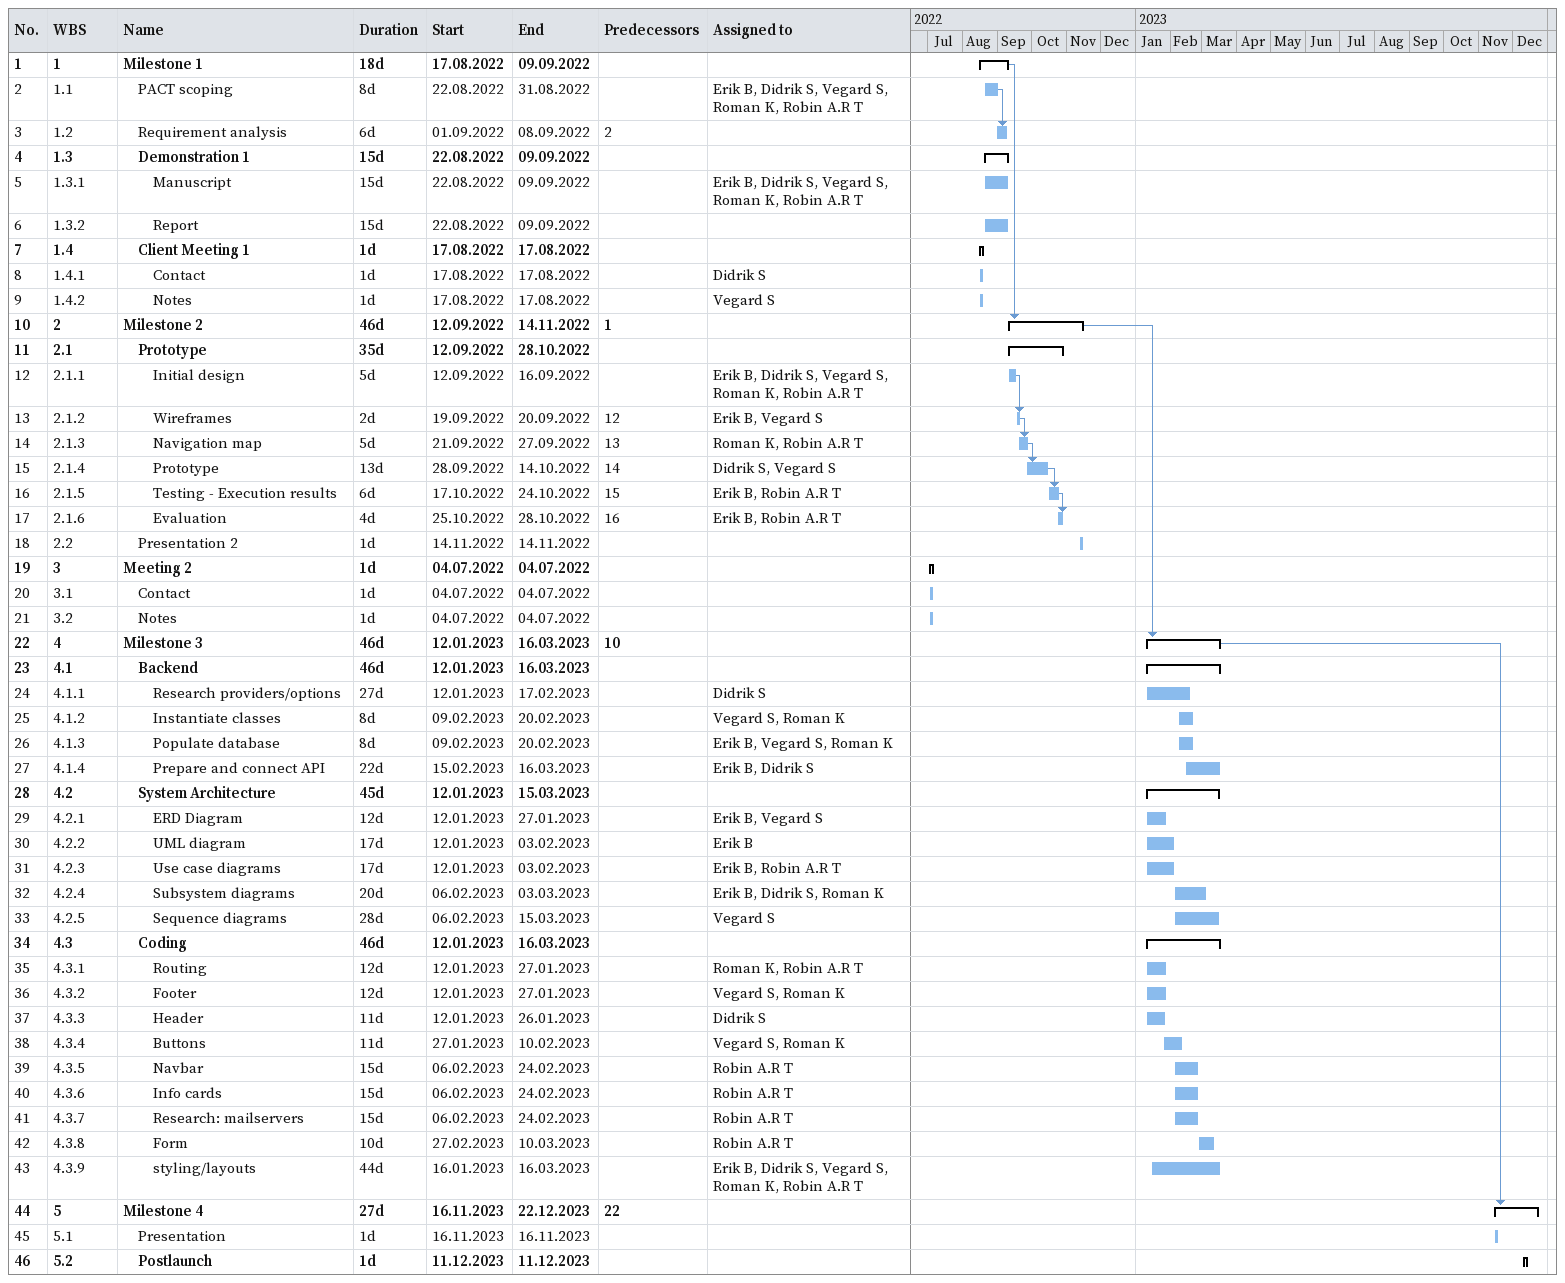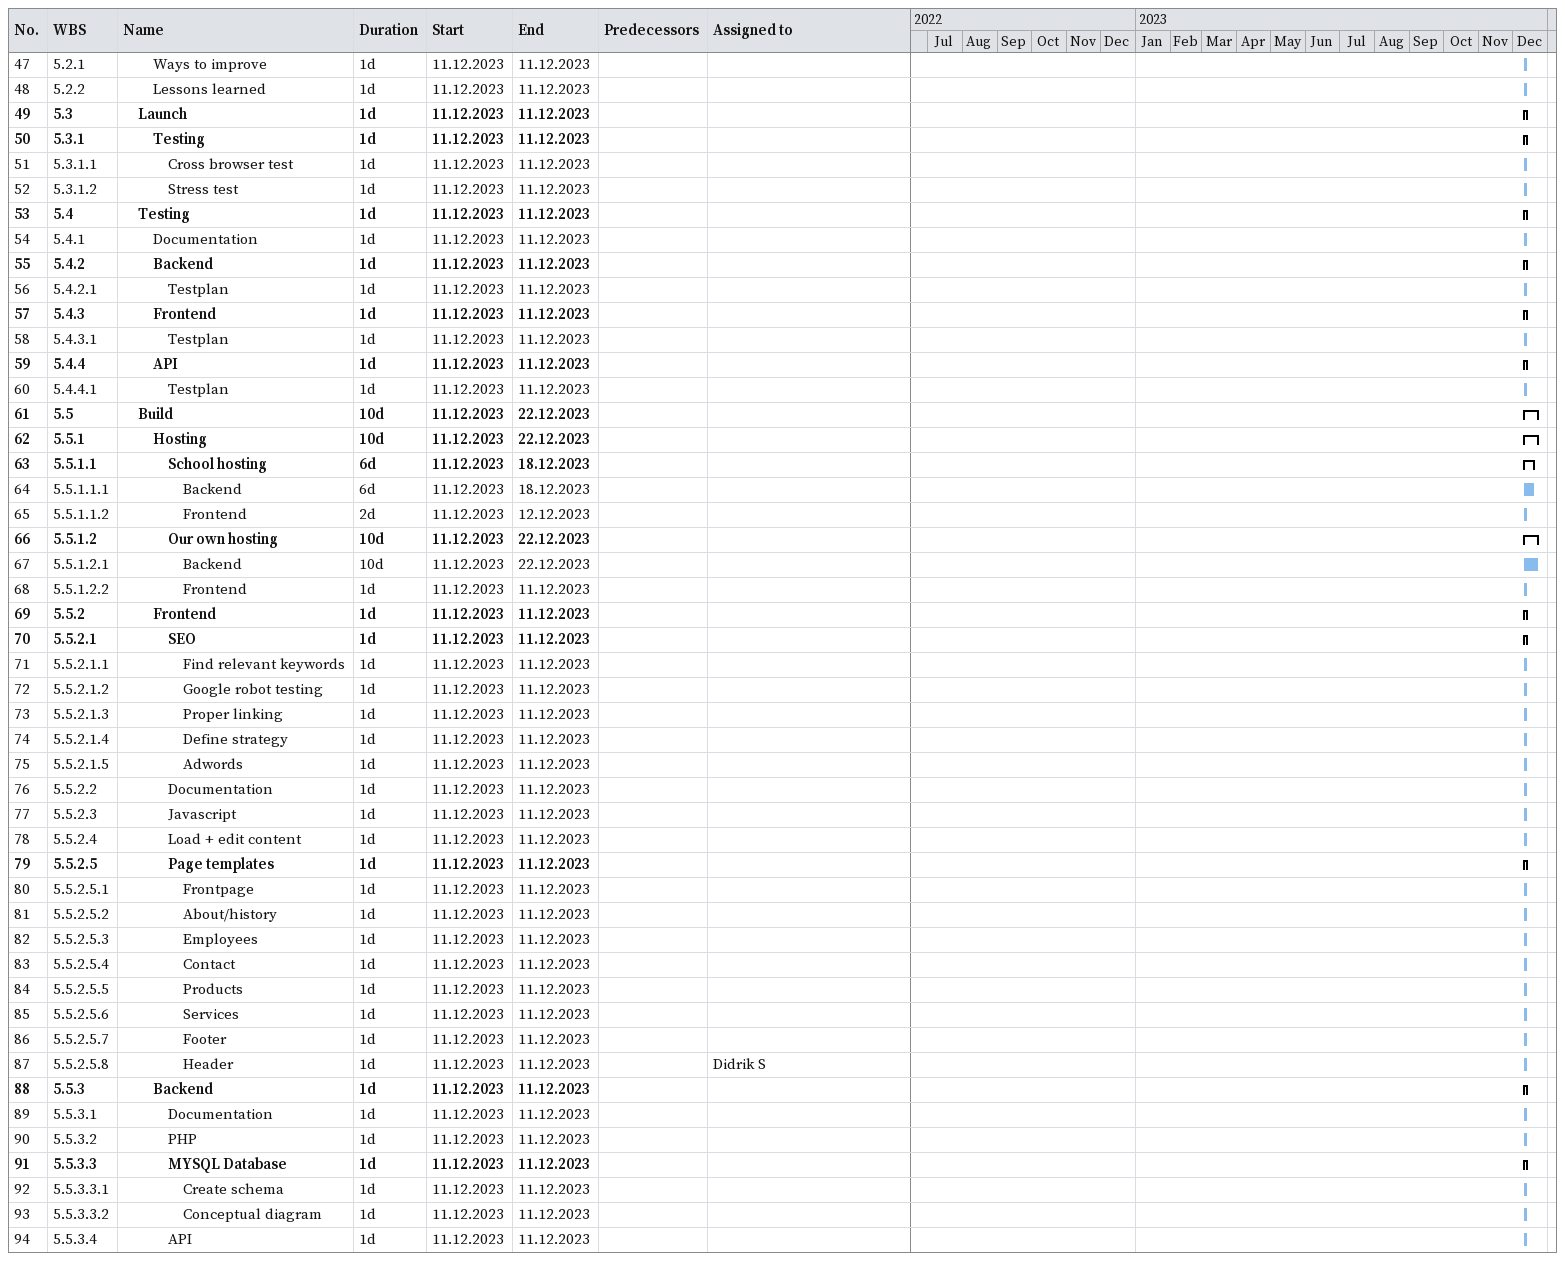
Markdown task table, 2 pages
| ID | WBS | Task | Duration | Start | Finish | Predecessors | Resources |
|---|---|---|---|---|---|---|---|
| 1 | 1 | **Milestone 1** | 18d | 2022-08-17 | 2022-09-09 |  |  |
| 2 | 1.1 | PACT scoping | 8d | 2022-08-22 | 2022-08-31 |  | Erik B, Didrik S, Vegard S, Roman K, Robin A.R T |
| 3 | 1.2 | Requirement analysis | 6d | 2022-09-01 | 2022-09-08 | 2 |  |
| 4 | 1.3 | **Demonstration 1** | 15d | 2022-08-22 | 2022-09-09 |  |  |
| 5 | 1.3.1 | Manuscript | 15d | 2022-08-22 | 2022-09-09 |  | Erik B, Didrik S, Vegard S, Roman K, Robin A.R T |
| 6 | 1.3.2 | Report | 15d | 2022-08-22 | 2022-09-09 |  |  |
| 7 | 1.4 | **Client Meeting 1** | 1d | 2022-08-17 | 2022-08-17 |  |  |
| 8 | 1.4.1 | Contact | 1d | 2022-08-17 | 2022-08-17 |  | Didrik S |
| 9 | 1.4.2 | Notes | 1d | 2022-08-17 | 2022-08-17 |  | Vegard S |
| 10 | 2 | **Milestone 2** | 46d | 2022-09-12 | 2022-11-14 | 1 |  |
| 11 | 2.1 | **Prototype** | 35d | 2022-09-12 | 2022-10-28 |  |  |
| 12 | 2.1.1 | Initial design | 5d | 2022-09-12 | 2022-09-16 |  | Erik B, Didrik S, Vegard S, Roman K, Robin A.R T |
| 13 | 2.1.2 | Wireframes | 2d | 2022-09-19 | 2022-09-20 | 12 | Erik B, Vegard S |
| 14 | 2.1.3 | Navigation map | 5d | 2022-09-21 | 2022-09-27 | 13 | Roman K, Robin A.R T |
| 15 | 2.1.4 | Prototype | 13d | 2022-09-28 | 2022-10-14 | 14 | Didrik S, Vegard S |
| 16 | 2.1.5 | Testing - Execution results | 6d | 2022-10-17 | 2022-10-24 | 15 | Erik B, Robin A.R T |
| 17 | 2.1.6 | Evaluation | 4d | 2022-10-25 | 2022-10-28 | 16 | Erik B, Robin A.R T |
| 18 | 2.2 | Presentation 2 | 1d | 2022-11-14 | 2022-11-14 |  |  |
| 19 | 3 | **Meeting 2** | 1d | 2022-07-04 | 2022-07-04 |  |  |
| 20 | 3.1 | Contact | 1d | 2022-07-04 | 2022-07-04 |  |  |
| 21 | 3.2 | Notes | 1d | 2022-07-04 | 2022-07-04 |  |  |
| 22 | 4 | **Milestone 3** | 46d | 2023-01-12 | 2023-03-16 | 10 |  |
| 23 | 4.1 | **Backend** | 46d | 2023-01-12 | 2023-03-16 |  |  |
| 24 | 4.1.1 | Research providers/options | 27d | 2023-01-12 | 2023-02-17 |  | Didrik S |
| 25 | 4.1.2 | Instantiate classes | 8d | 2023-02-09 | 2023-02-20 |  | Vegard S, Roman K |
| 26 | 4.1.3 | Populate database | 8d | 2023-02-09 | 2023-02-20 |  | Erik B, Vegard S, Roman K |
| 27 | 4.1.4 | Prepare and connect API | 22d | 2023-02-15 | 2023-03-16 |  | Erik B, Didrik S |
| 28 | 4.2 | **System Architecture** | 45d | 2023-01-12 | 2023-03-15 |  |  |
| 29 | 4.2.1 | ERD Diagram | 12d | 2023-01-12 | 2023-01-27 |  | Erik B, Vegard S |
| 30 | 4.2.2 | UML diagram | 17d | 2023-01-12 | 2023-02-03 |  | Erik B |
| 31 | 4.2.3 | Use case diagrams | 17d | 2023-01-12 | 2023-02-03 |  | Erik B, Robin A.R T |
| 32 | 4.2.4 | Subsystem diagrams | 20d | 2023-02-06 | 2023-03-03 |  | Erik B, Didrik S, Roman K |
| 33 | 4.2.5 | Sequence diagrams | 28d | 2023-02-06 | 2023-03-15 |  | Vegard S |
| 34 | 4.3 | **Coding** | 46d | 2023-01-12 | 2023-03-16 |  |  |
| 35 | 4.3.1 | Routing | 12d | 2023-01-12 | 2023-01-27 |  | Roman K, Robin A.R T |
| 36 | 4.3.2 | Footer | 12d | 2023-01-12 | 2023-01-27 |  | Vegard S, Roman K |
| 37 | 4.3.3 | Header | 11d | 2023-01-12 | 2023-01-26 |  | Didrik S |
| 38 | 4.3.4 | Buttons | 11d | 2023-01-27 | 2023-02-10 |  | Vegard S, Roman K |
| 39 | 4.3.5 | Navbar | 15d | 2023-02-06 | 2023-02-24 |  | Robin A.R T |
| 40 | 4.3.6 | Info cards | 15d | 2023-02-06 | 2023-02-24 |  | Robin A.R T |
| 41 | 4.3.7 | Research: mailservers | 15d | 2023-02-06 | 2023-02-24 |  | Robin A.R T |
| 42 | 4.3.8 | Form | 10d | 2023-02-27 | 2023-03-10 |  | Robin A.R T |
| 43 | 4.3.9 | styling/layouts | 44d | 2023-01-16 | 2023-03-16 |  | Erik B, Didrik S, Vegard S, Roman K, Robin A.R T |
| 44 | 5 | **Milestone 4** | 27d | 2023-11-16 | 2023-12-22 | 22 |  |
| 45 | 5.1 | Presentation | 1d | 2023-11-16 | 2023-11-16 |  |  |
| 46 | 5.2 | **Postlaunch** | 1d | 2023-12-11 | 2023-12-11 |  |  |
| 47 | 5.2.1 | Ways to improve | 1d | 2023-12-11 | 2023-12-11 |  |  |
| 48 | 5.2.2 | Lessons learned | 1d | 2023-12-11 | 2023-12-11 |  |  |
| 49 | 5.3 | **Launch** | 1d | 2023-12-11 | 2023-12-11 |  |  |
| 50 | 5.3.1 | **Testing** | 1d | 2023-12-11 | 2023-12-11 |  |  |
| 51 | 5.3.1.1 | Cross browser test | 1d | 2023-12-11 | 2023-12-11 |  |  |
| 52 | 5.3.1.2 | Stress test | 1d | 2023-12-11 | 2023-12-11 |  |  |
| 53 | 5.4 | **Testing** | 1d | 2023-12-11 | 2023-12-11 |  |  |
| 54 | 5.4.1 | Documentation | 1d | 2023-12-11 | 2023-12-11 |  |  |
| 55 | 5.4.2 | **Backend** | 1d | 2023-12-11 | 2023-12-11 |  |  |
| 56 | 5.4.2.1 | Testplan | 1d | 2023-12-11 | 2023-12-11 |  |  |
| 57 | 5.4.3 | **Frontend** | 1d | 2023-12-11 | 2023-12-11 |  |  |
| 58 | 5.4.3.1 | Testplan | 1d | 2023-12-11 | 2023-12-11 |  |  |
| 59 | 5.4.4 | **API** | 1d | 2023-12-11 | 2023-12-11 |  |  |
| 60 | 5.4.4.1 | Testplan | 1d | 2023-12-11 | 2023-12-11 |  |  |
| 61 | 5.5 | **Build** | 10d | 2023-12-11 | 2023-12-22 |  |  |
| 62 | 5.5.1 | **Hosting** | 10d | 2023-12-11 | 2023-12-22 |  |  |
| 63 | 5.5.1.1 | **School hosting** | 6d | 2023-12-11 | 2023-12-18 |  |  |
| 64 | 5.5.1.1.1 | Backend | 6d | 2023-12-11 | 2023-12-18 |  |  |
| 65 | 5.5.1.1.2 | Frontend | 2d | 2023-12-11 | 2023-12-12 |  |  |
| 66 | 5.5.1.2 | **Our own hosting** | 10d | 2023-12-11 | 2023-12-22 |  |  |
| 67 | 5.5.1.2.1 | Backend | 10d | 2023-12-11 | 2023-12-22 |  |  |
| 68 | 5.5.1.2.2 | Frontend | 1d | 2023-12-11 | 2023-12-11 |  |  |
| 69 | 5.5.2 | **Frontend** | 1d | 2023-12-11 | 2023-12-11 |  |  |
| 70 | 5.5.2.1 | **SEO** | 1d | 2023-12-11 | 2023-12-11 |  |  |
| 71 | 5.5.2.1.1 | Find relevant keywords | 1d | 2023-12-11 | 2023-12-11 |  |  |
| 72 | 5.5.2.1.2 | Google robot testing | 1d | 2023-12-11 | 2023-12-11 |  |  |
| 73 | 5.5.2.1.3 | Proper linking | 1d | 2023-12-11 | 2023-12-11 |  |  |
| 74 | 5.5.2.1.4 | Define strategy | 1d | 2023-12-11 | 2023-12-11 |  |  |
| 75 | 5.5.2.1.5 | Adwords | 1d | 2023-12-11 | 2023-12-11 |  |  |
| 76 | 5.5.2.2 | Documentation | 1d | 2023-12-11 | 2023-12-11 |  |  |
| 77 | 5.5.2.3 | Javascript | 1d | 2023-12-11 | 2023-12-11 |  |  |
| 78 | 5.5.2.4 | Load + edit content | 1d | 2023-12-11 | 2023-12-11 |  |  |
| 79 | 5.5.2.5 | **Page templates** | 1d | 2023-12-11 | 2023-12-11 |  |  |
| 80 | 5.5.2.5.1 | Frontpage | 1d | 2023-12-11 | 2023-12-11 |  |  |
| 81 | 5.5.2.5.2 | About/history | 1d | 2023-12-11 | 2023-12-11 |  |  |
| 82 | 5.5.2.5.3 | Employees | 1d | 2023-12-11 | 2023-12-11 |  |  |
| 83 | 5.5.2.5.4 | Contact | 1d | 2023-12-11 | 2023-12-11 |  |  |
| 84 | 5.5.2.5.5 | Products | 1d | 2023-12-11 | 2023-12-11 |  |  |
| 85 | 5.5.2.5.6 | Services | 1d | 2023-12-11 | 2023-12-11 |  |  |
| 86 | 5.5.2.5.7 | Footer | 1d | 2023-12-11 | 2023-12-11 |  |  |
| 87 | 5.5.2.5.8 | Header | 1d | 2023-12-11 | 2023-12-11 |  | Didrik S |
| 88 | 5.5.3 | **Backend** | 1d | 2023-12-11 | 2023-12-11 |  |  |
| 89 | 5.5.3.1 | Documentation | 1d | 2023-12-11 | 2023-12-11 |  |  |
| 90 | 5.5.3.2 | PHP | 1d | 2023-12-11 | 2023-12-11 |  |  |
| 91 | 5.5.3.3 | **MYSQL Database** | 1d | 2023-12-11 | 2023-12-11 |  |  |
| 92 | 5.5.3.3.1 | Create schema | 1d | 2023-12-11 | 2023-12-11 |  |  |
| 93 | 5.5.3.3.2 | Conceptual diagram | 1d | 2023-12-11 | 2023-12-11 |  |  |
| 94 | 5.5.3.4 | API | 1d | 2023-12-11 | 2023-12-11 |  |  |
